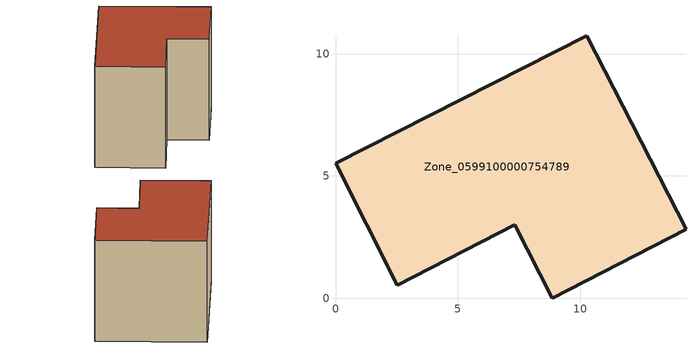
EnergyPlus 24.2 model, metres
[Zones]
Zone_0599100000754789
 floor ground (C_G): 0,5.53 10.27,10.73 14.33,2.82 8.86,0 7.33,3 2.53,0.53 z0
 wall outside (C_F): 10.27,10.73 0,5.53 2.53,0.53 7.33,3 8.86,0 14.33,2.82 10.27,10.73 z0:8.78
 roof outside (C_R): 14.33,2.82 10.27,10.73 0,5.53 2.53,0.53 7.33,3 8.86,0 z8.78
[BUILDING]
Pand.0599100000754789: North Axis=0; Terrain=City; Loads Convergence Tolerance Value=0.04; Temperature Convergence Tolerance Value=0.4; Solar Distribution=FullExterior; Maximum Number of Warmup Days=25; Minimum Number of Warmup Days=1
[Site:Location]
Rotterdam.The.Hague.AP_ZH_NLD Design_Conditions: Latitude=51.96; Longitude=4.45; Time Zone=1; Elevation=-4.5
[SITE:GROUNDTEMPERATURE:BUILDINGSURFACE]
18, 18, 18, 18, 18, 18, 18, 18, 18, 18, 18, 18
[MATERIAL] Thermal Absorptance=0.9; Solar Absorptance=0.7; Visible Absorptance=0.7
Name | Roughness | Thickness | Conductivity | Density | Specific Heat
G.TC.2006-2014 | MediumSmooth | 0.15 | 0.06 | 540 | 1210
F.TC.2006-2014 | Rough | 0.3 | 0.12 | 1920 | 840
R.TC.2006-2014 | MediumRough | 0.2 | 0.08 | 1500 | 1000
[CONSTRUCTION]
C_G: G.TC.2006-2014
C_F: F.TC.2006-2014
C_R: R.TC.2006-2014
[ZONE]
Zone_0599100000754789: Type=1; Multiplier=1; Ceiling Height=Autocalculate; Volume=Autocalculate; Floor Area=autocalculate; Part of Total Floor Area=Yes
[ZONEINFILTRATION:DESIGNFLOWRATE]
Infil_Zone_0599100000754789: Zone or ZoneList or Space or SpaceList=Zone_0599100000754789; Schedule=AlwaysOn; Design Flow Rate Calculation Method=Flow/Area; Flow Rate per Floor Area=0.0015; Constant Term Coefficient=1; Temperature Term Coefficient=0; Velocity Term Coefficient=0; Velocity Squared Term Coefficient=0
[HVACTEMPLATE:ZONE:IDEALLOADSAIRSYSTEM]
Zone_0599100000754789: Maximum Heating Supply Air Temperature=50; Minimum Cooling Supply Air Temperature=13; Maximum Heating Supply Air Humidity Ratio=0.0156; Minimum Cooling Supply Air Humidity Ratio=0.0077; Heating Limit=NoLimit; Cooling Limit=NoLimit; Dehumidification Control Type=ConstantSensibleHeatRatio; Cooling Sensible Heat Ratio=0.7; Dehumidification Setpoint=60; Humidification Control Type=None; Humidification Setpoint=30; Outdoor Air Method=None; Outdoor Air Flow Rate per Person=0.00944; Outdoor Air Flow Rate per Zone Floor Area=0; Outdoor Air Flow Rate per Zone=0; Demand Controlled Ventilation Type=None; Outdoor Air Economizer Type=NoEconomizer; Heat Recovery Type=None; Sensible Heat Recovery Effectiveness=0.7; Latent Heat Recovery Effectiveness=0.65
[ZONECONTROL:THERMOSTAT]
ThermostatControl_Zone_0599100000754789: Zone or ZoneList=Zone_0599100000754789; Control Type Schedule=DualSetpointControlType; Control 1=Thermostat_Zone_0599100000754789; Temperature Difference Between Cutout And Setpoint=0
[THERMOSTATSETPOINT:DUALSETPOINT]
Thermostat_Zone_0599100000754789: Heating Setpoint Temperature Schedule=HeatingSetpoint_Zone_0599100000754789; Cooling Setpoint Temperature Schedule=CoolingSetpoint_Zone_0599100000754789
[SCHEDULE:COMPACT]
HeatingSetpoint_Zone_0599100000754789: Through: 12/31, For: AllDays, Until: 24:00, 21
CoolingSetpoint_Zone_0599100000754789: Through: 12/31, For: AllDays, Until: 24:00, 24
DualSetpointControlType: Through: 12/31, For: AllDays, Until: 24:00, 4
AlwaysOn: Through: 12/31, For: AllDays, Until: 24:00, 1
